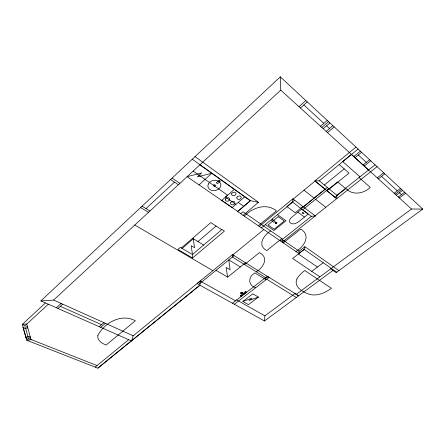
<?xml version="1.0" encoding="UTF-8"?>
<svg xmlns="http://www.w3.org/2000/svg" width="445" height="445" viewBox="0 0 445 445"><rect width="100%" height="100%" fill="white"/><g stroke="black" fill="none" stroke-linecap="round" stroke-linejoin="round"><path stroke-width="0.67" d="M355.961 147.078L314.932 180.837L336.748 198.648L336.843 195.238L375.057 164.806M269.091 277.407L232.462 254.618L232.357 256.988L265.604 277.558L269.091 277.407L234.32 304.258M261.371 227.846L292.654 202.186L292.821 198.854L315.255 215.959L282.23 242.163L282.664 239.171L311.35 216.342L315.255 215.959M235.527 300.803L200.217 281.006L199.927 285.167L131.447 340.909L40.862 300.903L280.289 76.835L422.75 209.078L336.142 272.64L330.696 268.841M45.423 302.917L22.25 324.45L26.739 340.253L97.822 368.165L199.927 285.167L264.452 320.984L264.92 315.85L294.901 293.611L298.517 295.858M243.087 215.302L258.467 202.314L250.296 200.656L237.563 211.509L298.767 253.517L299.112 251.191L304.914 246.697L338.918 270.605M298.767 253.517L304.119 249.384L304.914 246.697M131.447 340.909L133.194 335.803L200.217 281.006M146.027 208.61L174.49 182.144M48.294 304.191L25.126 325.623L22.25 324.45L26.706 323.927L31.067 339.735L26.739 340.253L28.636 338.534L97.027 365.573M40.862 300.903L53.578 300.069L280.756 90.124L280.289 76.835M56.382 307.756L61.104 303.445M58.006 308.474L62.728 304.174M199.037 184.864L211.842 173.255L197.385 176.86L201.752 172.866L187.128 176.687L237.83 211.475L250.39 200.773L192.257 159.215M298.973 106.683L305.826 100.542M300.425 108.002L307.272 101.883M234.409 189.314L221.721 200.406L232.184 207.587L244.806 196.735M320.483 126.241L327.231 120.411M181.365 247.982L210.797 222.617L221.755 229.703M321.835 127.476L328.582 121.663M182.111 248.427L193.336 238.754M323.187 128.7L329.923 122.909M326.157 131.403L332.877 125.651M197.936 241.563L216.098 226.021M99.213 326.669L103.913 322.653M327.487 132.616L334.201 126.881M100.681 327.325L105.376 323.315M240.684 213.65L242.959 211.725L282.664 239.171M192.529 258L224.413 231.072L221.994 229.503L192.457 254.523L192.529 258L177.95 249.467L180.353 247.392L192.468 254.534L191.211 245.723L194.526 247.715L193.28 238.72M244.272 216.109C252.393 207.726 266.399 202.675 276.434 210.841L258.328 225.76M259.313 226.433L292.821 198.854M293.149 199.104L315.054 181.082L325.067 189.259L303.318 206.858M294.579 200.194L286.847 206.536L295.196 212.749L302.884 206.524M314.932 180.837L319.326 180.831L358.086 149.053M232.462 254.618L197.052 283.571L198.665 284.466L234.076 255.625M95.141 367.114L128.688 339.691M232.841 254.857L263.829 229.537M353.803 156.54L360.372 151.178M355.021 157.647L361.585 152.301M97.822 368.165L131.353 340.87M324.372 184.981L344.207 168.855M270.721 230.916C263.807 235.043 256.759 245.317 266.761 250.58L281.819 238.587M301.17 208.633L327.364 187.44M302.672 209.767L328.838 188.652M326.864 190.577L337.638 181.883L345.704 188.697L334.996 197.218M329.3 189.036L349.058 173.099L339.279 164.544M363.059 164.956L369.572 159.716M364.238 166.03L370.746 160.806M240.311 266.933L245.529 262.75M227.618 277.146L240.345 266.956L228.791 259.891L230.059 269.787L226.121 267.423L227.64 277.129L215.997 270.326M244.566 264.541L259.446 252.638C269.286 257.577 263.373 267.729 256.253 271.773M304.491 217.104L308.213 214.128L301.61 209.128L290.974 217.917L289.6 219.947L289.561 222.161C291.903 225.509 296.676 223.473 299.185 221.326L304.491 217.104L297.872 212.154M280.445 240.94L282.213 239.527L299.112 251.191M315.077 215.819L336.637 198.704L326.569 190.482M336.748 198.648L377.049 166.658M283.27 242.881L300.714 229.064C311.556 235.422 303.846 246.897 295.908 251.553M377.243 177.855L383.679 172.81M378.372 178.879L384.797 173.845M242.353 293.694L242.831 293.322M242.664 293.872L240.116 295.853L241.107 296.415L246.714 292.076L245.723 291.503L243.142 293.5M232.429 303.206L267.295 276.25L298.651 295.758M304.241 249.467L292.588 258.473L319.894 276.84M242.848 301.443L252.788 293.8L258.406 297.082L248.494 304.636L242.848 301.443L252.048 298.172L249.022 300.492L258.406 297.082M394.159 193.236L400.483 188.407M395.221 194.198L401.54 189.386M396.272 195.16L402.591 190.365M398.314 197.018L404.616 192.246M399.36 197.969L405.656 193.208M311.723 271.344L323.22 262.722M296.17 294.401L411.514 209.017L422.75 209.078M264.452 320.984L332.977 270.438M25.821 337.01L30.177 336.492M30.494 337.655L26.149 338.178L23.057 327.281L27.49 326.758M23.401 328.482L27.818 327.965M60.359 306.327L101.555 324.666M53.578 300.069L133.194 335.803M236.651 299.936L264.92 315.85M240.678 295.413L241.674 295.981M244.133 294.073L242.736 293.266L242.186 292.287L241.368 292.298L240.623 292.877L240.728 293.416L242.258 293.639L243.654 294.445M245.134 291.953L246.124 292.532L245.117 291.97M134.779 225.025L212.866 270.643M255.647 287.787C247.681 285.111 248.093 276.751 254.929 272.896L266.054 279.749M192.59 238.297L203.649 245.05M140.626 207.537L148.508 212.343M142.072 206.185L149.948 211.008M264.875 278.119L296.281 297.505M170.563 179.519L178.373 184.742M172.093 178.089L179.897 183.334M298.384 253.995L317.446 267.056M235.867 204.333L225.393 197.057L227.567 195.149L193.152 171.08M265.392 224.58L273.942 230.521L286.024 220.742L277.541 214.618M238.131 202.392L243.821 206.369M304.119 249.384L336.77 272.179M199.972 164.784L250.39 200.773M195.016 156.634L258.467 202.314M292.654 202.186L311.35 216.342M304.002 190.176L314.092 198.136M315.605 199.332L325.762 207.337M319.326 180.831L336.843 195.238M345.737 188.157C352.206 195.906 363.621 193.675 370.279 187.417L359.076 177.533M359.955 176.826L342.678 161.541L351.361 154.421L368.516 170.012M280.756 90.124L411.514 209.017M303.835 104.953L323.843 123.332M326.547 125.813L329.506 128.533M358.292 154.982L366.307 162.342M381.576 176.37L397.313 190.827M399.426 192.768L401.457 194.637M25.61 328.226L27.996 336.754M97.822 335.625C97.077 340.57 102.2 343.434 106.066 345.092L135.358 320.767C121.502 313.202 104.258 322.681 97.822 335.625M240.806 293.172L242.202 292.309L240.806 293.172M208.288 184.063L207.86 186.049C208.049 188.307 209.829 190.043 212.009 190.454A6.614 5.09 -16.6 0 0 218.54 189.114L219.418 188.335A6.608 5.09 -16.5 0 0 220.342 183.029C217.716 178.773 210.39 179.747 208.288 184.063M225.437 199.054L225.253 199.738C225.52 202.18 229.609 201.44 229.754 199.249C229.548 197.068 226.216 197.419 225.437 199.054M231.745 193.547L231.556 194.243C231.801 196.718 235.933 195.961 236.072 193.753C235.9 191.545 232.529 191.895 231.745 193.547M230.682 202.686L230.493 203.365C230.755 205.785 234.804 205.028 234.96 202.87C234.765 200.712 231.461 201.079 230.682 202.686M236.979 197.241L236.785 197.925C237.024 200.384 241.112 199.61 241.268 197.435C241.101 195.244 237.758 195.616 236.979 197.241M296.893 278.976C293.277 287.286 303.679 292.599 310.193 294.546C317.813 296.203 325.373 292.676 331.419 288.293L304.764 270.527C301.688 272.863 298.767 275.55 296.893 278.976M214.918 185.443L214.368 185.938L213.795 185.537L214.351 185.042L214.918 185.443M213.528 185.103L213.795 186.194L214.941 186.093L215.341 185.409L214.918 184.792L213.528 185.103M276.562 222.817L275.989 223.284L275.505 222.939L276.078 222.478L276.562 222.817M275.305 222.556L275.433 223.529L276.506 223.407L276.957 222.773L276.634 222.227L275.305 222.556M245.462 292.471L245.462 292.471M241.207 295.636L241.529 295.541L241.207 295.636M219.09 180.292L216.315 182.773L217.527 183.629L220.297 181.154L219.09 180.292M272.763 219.635L271.545 220.631L273.964 222.339L275.177 221.354L272.763 219.635M278.197 216.659L268.085 224.936L274.192 229.192L284.266 221.032L278.197 216.659M302.85 212.493L302.222 212.999L303.273 213.795L303.902 213.288L302.85 212.493"/></g></svg>
